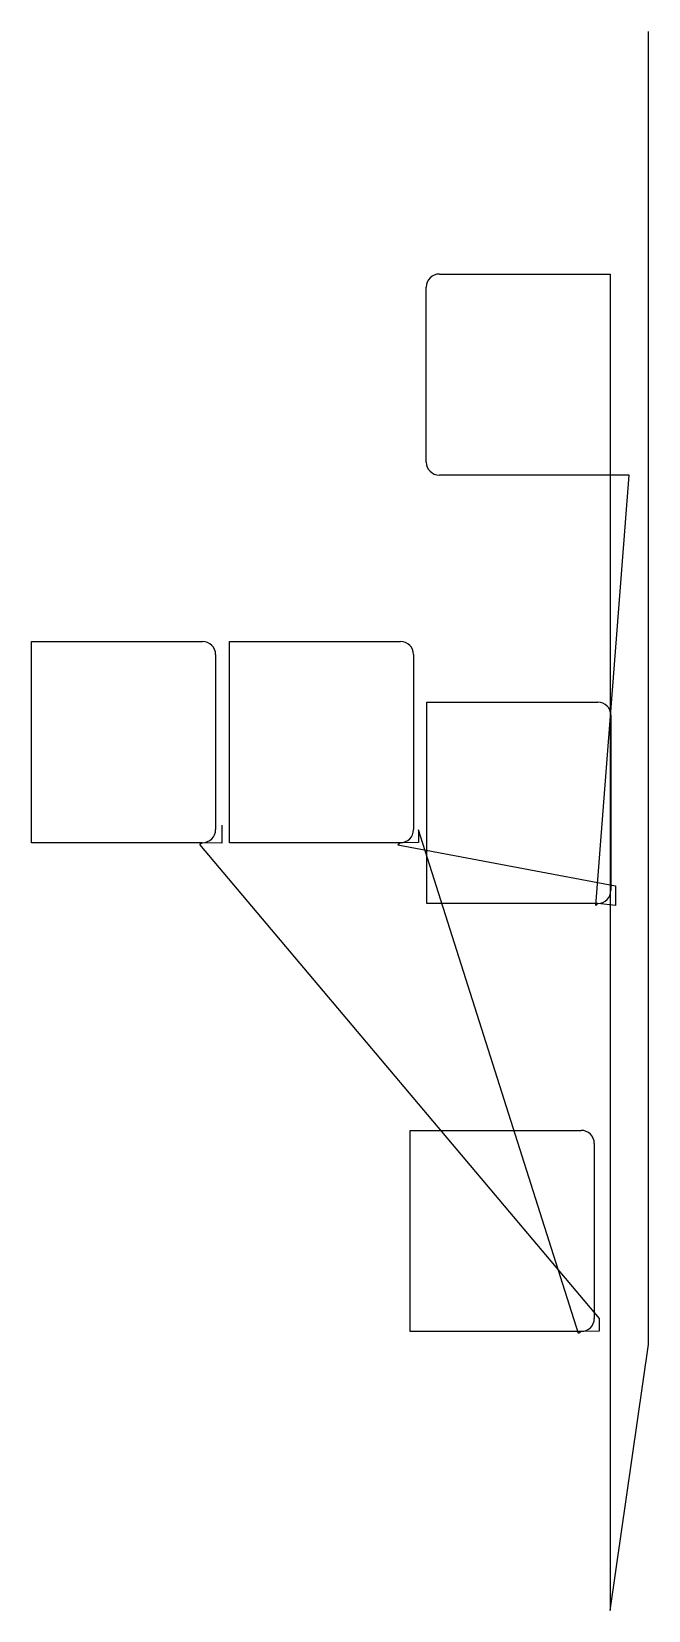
# Model space of a CAD drawing. Header units: metres. Extents: x 20 to 997, y 0 to 2500.
import ezdxf

# ---------------------------------------------------------------- set-up
doc = ezdxf.new("R2010")
doc.units = ezdxf.units.M

msp = doc.modelspace()

# ---------------------------------------------------------------- linework, layer by layer
at = {"layer": 'TOOL_0'}
for p, q in [((997.459, 2499.002), (997.459, 2500.002)), ((997.459, 421.161), (997.459, 2499.002)), ((666.242, 2116.132), (936.992, 2116.132)), ((936.992, 2116.132), (936.992, 1797.632)), ((645.492, 1818.382), (645.492, 2095.382)), ((936.992, 1797.632), (666.242, 1797.632)), ((914.376, 1116.26), (966.992, 1797.632)), ((966.992, 1797.632), (936.992, 1797.632)), ((936.992, 1797.632), (936.992, 1792.632)), ((936.992, 1792.632), (936.992, 0.002)), ((20.168, 1215.649), (20.168, 1534.249)), ((20.168, 1534.249), (290.968, 1534.249)), ((333.797, 1215.649), (333.797, 1534.249)), ((333.797, 1534.249), (604.597, 1534.249)), ((311.768, 1513.449), (311.768, 1236.449)), ((625.397, 1513.449), (625.397, 1236.449)), ((646.434, 1119.574), (646.434, 1438.174)), ((646.434, 1438.174), (917.234, 1438.174)), ((938.034, 1417.374), (938.034, 1140.374)), ((321.608, 1243.421), (321.608, 1214.78)), ((886.917, 438.39), (632.936, 1236.107)), ((632.936, 1236.107), (632.936, 1216.067)), ((290.968, 1215.649), (20.168, 1215.649)), ((290.968, 1215.649), (286.317, 1212.823)), ((286.317, 1212.823), (919.27, 462.023)), ((321.608, 1214.78), (290.968, 1215.649)), ((604.597, 1215.649), (333.797, 1215.649)), ((604.597, 1215.649), (600.583, 1212.473)), ((600.583, 1212.473), (945.533, 1147.355)), ((632.936, 1216.067), (604.597, 1215.649)), ((945.533, 1147.355), (945.533, 1116.419)), ((917.234, 1119.574), (646.434, 1119.574)), ((917.234, 1119.574), (914.376, 1116.26)), ((945.533, 1116.419), (917.234, 1119.574)), ((620.131, 441.566), (620.131, 760.166)), ((620.131, 760.166), (890.931, 760.166)), ((911.731, 739.366), (911.731, 462.366)), ((919.27, 462.023), (919.27, 441.984)), ((890.931, 441.566), (620.131, 441.566)), ((890.931, 441.566), (886.917, 438.39)), ((919.27, 441.984), (890.931, 441.566)), ((936.992, 0.002), (997.459, 421.161))]:
    msp.add_line(p, q, dxfattribs=at)
for centre, radius, start, end in [((666.242, 2095.382), 20.75, 90, 180), ((666.242, 1818.382), 20.75, 180, 270), ((290.968, 1513.449), 20.8, 0, 90), ((604.597, 1513.449), 20.8, 0, 90), ((917.234, 1417.374), 20.8, 0, 90), ((290.968, 1236.449), 20.8, 270, 0), ((604.597, 1236.449), 20.8, 270, 0), ((917.234, 1140.374), 20.8, 270, 0), ((890.931, 739.366), 20.8, 0, 90), ((890.931, 462.366), 20.8, 270, 0)]:
    msp.add_arc(centre, radius, start, end, dxfattribs=at)

doc.saveas('drawing.dxf')
